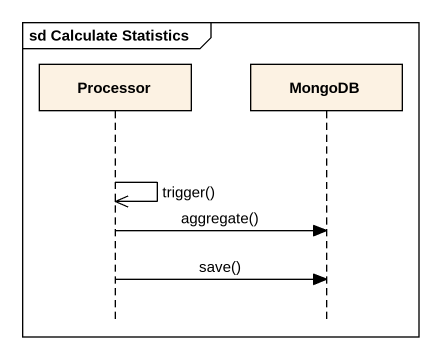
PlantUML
@startuml
mainframe sd Calculate Statistics
hide footbox
participant Processor
participant MongoDB

Processor ->> Processor : trigger()
Processor -> MongoDB : aggregate()
Processor -> MongoDB : save()
@enduml
